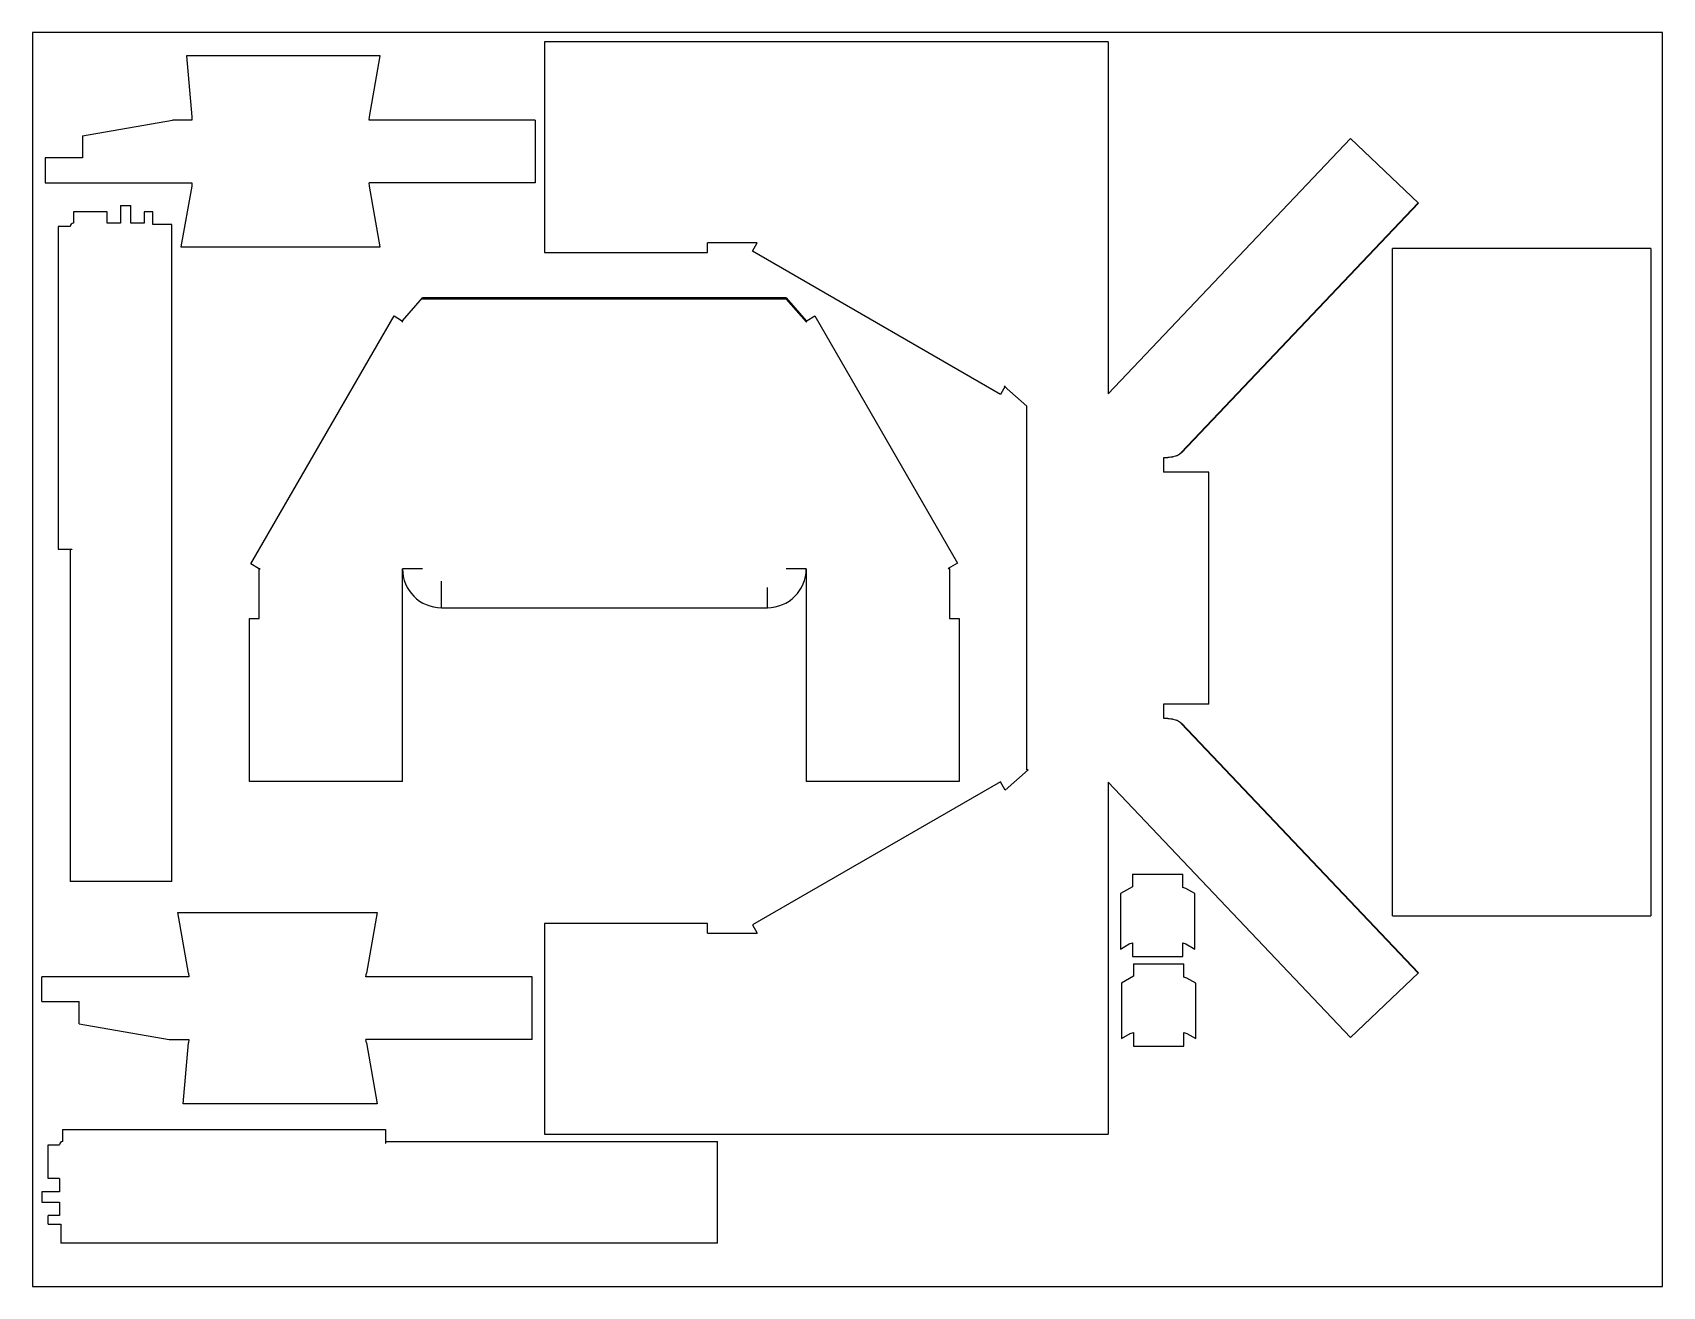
# Model space of a CAD drawing. Header units: inches. Extents: x 0 to 2600, y 0 to 2000.
import ezdxf

# ---------------------------------------------------------------- set-up
doc = ezdxf.new("R2010")
doc.units = ezdxf.units.IN
doc.header["$MEASUREMENT"] = 0

msp = doc.modelspace()

# ---------------------------------------------------------------- linework, layer by layer
at = {"color": 7, "linetype": 'Continuous', "lineweight": 25}
for p, q in [((816.8, 1985.2), (816.8, 1649.3)), ((1716, 1985.2), (816.8, 1985.2)), ((1716, 1985.2), (1716, 1424)), ((245.5, 1962.8), (254, 1865.8)), ((554.7, 1962.8), (245.5, 1962.8)), ((537.6, 1865.8), (554.7, 1962.8)), ((79.4, 1835.5), (223.4, 1860.5)), ((254.3, 1860.5), (223.4, 1860.5)), ((254, 1865.8), (254.3, 1860.5)), ((537.1, 1860.5), (537.6, 1865.8)), ((801.8, 1860.5), (537.1, 1860.5)), ((801.8, 1860.5), (801.8, 1760.5)), ((79.4, 1835.5), (79.4, 1800)), ((1716, 1424), (2102.6, 1830.9)), ((2102.6, 1830.9), (2211.3, 1727.7)), ((20.1, 1800), (20.1, 1760.5)), ((79.4, 1800), (20.1, 1800)), ((20.1, 1760.5), (254.3, 1760.5)), ((253.8, 1755.2), (236.7, 1658.2)), ((254.3, 1760.5), (253.8, 1755.2)), ((537.6, 1755.2), (537.1, 1760.5)), ((801.8, 1760.5), (537.1, 1760.5)), ((554.7, 1658.2), (537.6, 1755.2)), ((140.5, 1724.1), (140.5, 1695.9)), ((140.5, 1724.1), (156.5, 1724.1)), ((156.5, 1695.9), (156.5, 1724.1)), ((1832.4, 1330.4), (2210.5, 1728.4)), ((2211.3, 1727.7), (1833.1, 1329.6)), ((40.9, 1690.9), (40.9, 1175.9)), ((60.1, 1690.9), (40.9, 1690.9)), ((65.1, 1714.1), (65.1, 1695.9)), ((119.1, 1714.1), (65.1, 1714.1)), ((119.1, 1695.9), (119.1, 1714.1)), ((140.5, 1695.9), (119.1, 1695.9)), ((177.9, 1695.9), (156.5, 1695.9)), ((177.9, 1714.1), (177.9, 1695.9)), ((191.9, 1714.1), (177.9, 1714.1)), ((191.9, 1693.9), (191.9, 1714.1)), ((222.1, 1693.9), (191.9, 1693.9)), ((222.1, 645.9), (222.1, 1693.9)), ((1156.1, 1664.6), (1076.8, 1664.6)), ((1076.8, 1649.3), (1076.8, 1664.6)), ((1148.4, 1651.3), (1156.1, 1664.6)), ((236.7, 1658.2), (554.7, 1658.2)), ((816.8, 1649.3), (1076.8, 1649.3)), ((1544, 1422.9), (1148.4, 1651.3)), ((2581.6, 1655.7), (2169.6, 1655.7)), ((2169.6, 591.1), (2169.6, 1655.7)), ((2581.6, 1655.7), (2581.6, 591.1)), ((590, 1540.3), (622.2, 1576.7)), ((622.2, 1576.7), (622.2, 1574.9)), ((1202.2, 1576.7), (622.2, 1576.7)), ((1202.2, 1574.9), (622.2, 1574.9)), ((1202.2, 1576.7), (1202.2, 1574.9)), ((1202.2, 1576.7), (1234.4, 1540.3)), ((1202.2, 1574.9), (1234.4, 1538.6)), ((348.3, 1152.4), (576.7, 1548)), ((576.7, 1548), (588.8, 1541)), ((588.8, 1541), (590, 1538.3)), ((590, 1538.3), (590, 1540.3)), ((1234.4, 1538.3), (1235.6, 1541)), ((1234.4, 1538.6), (1234.4, 1538.3)), ((1235.6, 1541), (1247.7, 1548)), ((1247.7, 1548), (1475.4, 1153.6)), ((1551.7, 1436.2), (1544, 1422.9)), ((1586.3, 1404), (1550, 1436.2)), ((1550, 1436.2), (1551.7, 1436.2)), ((1586.3, 824), (1586.3, 1404)), ((1832.4, 1330.4), (1833.1, 1329.6)), ((1804.1, 1312.8), (1804.1, 1299)), ((1876.8, 1299), (1804.1, 1299)), ((1876.8, 929), (1876.8, 1299)), ((40.9, 1175.9), (62.6, 1175.9)), ((60.1, 1175.4), (60.1, 645.9)), ((62.6, 1175.4), (60.1, 1175.4)), ((62.6, 1175.9), (62.6, 1175.4)), ((360.4, 1145.4), (348.3, 1152.4)), ((362.8, 1144.7), (360.4, 1145.4)), ((361.6, 1065.4), (361.6, 1144.7)), ((361.6, 1144.7), (362.8, 1144.7)), ((622.2, 1144.7), (590, 1144.7)), ((590, 805.4), (590, 1144.7)), ((1234.4, 1144.7), (1202.2, 1144.7)), ((1234.4, 1144.7), (1234.4, 805.4)), ((1475.4, 1153.6), (1460.8, 1145.2)), ((1460.8, 1145.2), (1461, 1144.8)), ((1461, 1144.8), (1462.3, 1145.5)), ((1462.3, 1145.5), (1462.8, 1144.7)), ((1462.8, 1144.7), (1462.8, 1065.4)), ((652.2, 1082.5), (652.2, 1124.7)), ((652.2, 1124.7), (652.2, 1124.7)), ((652.2, 1082.6), (652.2, 1124.7)), ((1172.2, 1082.5), (1172.2, 1114.7)), ((652.2, 1082.5), (1172.2, 1082.5)), ((346.2, 805.4), (346.2, 1065.4)), ((346.2, 1065.4), (361.6, 1065.4)), ((1462.8, 1065.4), (1478.2, 1065.4)), ((1478.2, 1065.4), (1478.2, 805.4)), ((1876.8, 929), (1804.1, 929)), ((1804.1, 929), (1804.1, 915.2)), ((1833.1, 898.4), (1832.4, 897.7)), ((2210.5, 499.7), (1832.4, 897.7)), ((1833.1, 898.4), (2211.3, 500.4)), ((1551.7, 791.8), (1588.1, 824)), ((1588.1, 824), (1586.3, 824)), ((590, 805.4), (346.2, 805.4)), ((1544, 805.1), (1148.4, 576.7)), ((1478.2, 805.4), (1234.4, 805.4)), ((1551.7, 791.8), (1544, 805.1)), ((2102.6, 397.2), (1716, 804.1)), ((1716, 804.1), (1716, 242.8)), ((1754.8, 657.5), (1754.8, 637.6)), ((1754.8, 657.5), (1834.8, 657.5)), ((1834.8, 636.3), (1834.8, 657.5)), ((222.1, 645.9), (60.1, 645.9)), ((1754.8, 637.6), (1735.4, 626.5)), ((1735.4, 626.5), (1735.4, 538.1)), ((1840.1, 634.5), (1834.8, 636.3)), ((1854.1, 626.5), (1840.1, 634.5)), ((1854.1, 538.1), (1854.1, 626.5)), ((248.6, 499.4), (231.5, 596.4)), ((231.5, 596.4), (549.6, 596.4)), ((549.6, 596.4), (532.5, 499.4)), ((816.8, 578.8), (816.8, 242.8)), ((1076.8, 578.8), (816.8, 578.8)), ((1076.8, 563.4), (1076.8, 578.8)), ((1148.4, 576.7), (1156.1, 563.4)), ((2169.6, 591.1), (2581.6, 591.1)), ((1076.8, 563.4), (1156.1, 563.4)), ((1735.4, 538.1), (1749.4, 546.2)), ((1749.4, 546.2), (1754.8, 547.9)), ((1754.8, 547.9), (1754.8, 526.1)), ((1834.8, 547.9), (1840.1, 546.2)), ((1834.8, 526.1), (1834.8, 547.9)), ((1840.1, 546.2), (1854.1, 538.1)), ((1754.8, 526.1), (1834.8, 526.1)), ((248.6, 499.4), (249.2, 493.9)), ((531.9, 493.9), (532.5, 499.4)), ((1756.4, 494.7), (1737, 483.6)), ((1756.4, 514.6), (1756.4, 494.7)), ((1756.4, 514.6), (1836.4, 514.6)), ((1836.4, 493.4), (1836.4, 514.6)), ((2211.3, 500.4), (2102.6, 397.2)), ((14.7, 454.4), (14.7, 493.9)), ((249.2, 493.9), (14.7, 493.9)), ((797, 493.9), (531.9, 493.9)), ((797, 393.9), (797, 493.9)), ((1737, 483.6), (1737, 395.2)), ((1841.7, 491.7), (1836.4, 493.4)), ((1855.7, 483.6), (1841.7, 491.7)), ((1855.7, 395.2), (1855.7, 483.6)), ((14.7, 454.4), (74.2, 454.4)), ((74.2, 418.9), (74.2, 454.4)), ((74.2, 418.9), (218.1, 393.9)), ((218.1, 393.9), (249.2, 393.9)), ((249.2, 393.9), (248.9, 388.4)), ((797, 393.9), (531.9, 393.9)), ((532.5, 388.4), (531.9, 393.9)), ((1737, 395.2), (1751, 403.3)), ((1751, 403.3), (1756.4, 405.1)), ((1756.4, 405.1), (1756.4, 383.2)), ((1836.4, 405.1), (1841.7, 403.3)), ((1836.4, 383.2), (1836.4, 405.1)), ((1841.7, 403.3), (1855.7, 395.2)), ((240.4, 291.4), (248.9, 388.4)), ((532.5, 388.4), (549.6, 291.4)), ((1756.4, 383.2), (1836.4, 383.2)), ((549.6, 291.4), (240.4, 291.4)), ((47.9, 250.2), (47.9, 231)), ((47.9, 250.2), (562.9, 250.2)), ((562.9, 250.2), (562.9, 228.5)), ((816.8, 242.8), (1716, 242.8)), ((24.7, 172), (24.7, 226)), ((24.7, 226), (42.9, 226)), ((562.9, 228.5), (563.4, 228.5)), ((563.4, 228.5), (563.4, 231)), ((563.4, 231), (1092.9, 231)), ((1092.9, 69), (1092.9, 231)), ((42.9, 172), (24.7, 172)), ((42.9, 172), (42.9, 150.6)), ((14.7, 150.6), (14.7, 134.6)), ((42.9, 150.6), (14.7, 150.6)), ((14.7, 134.6), (42.9, 134.6)), ((42.9, 134.6), (42.9, 113.2)), ((24.7, 99.2), (24.7, 113.2)), ((42.9, 113.2), (24.7, 113.2)), ((24.7, 99.2), (44.9, 99.2)), ((44.9, 99.2), (44.9, 69)), ((1092.9, 69), (44.9, 69))]:
    msp.add_line(p, q, dxfattribs=at)
msp.add_lwpolyline([(0, 0), (2600.2, 0), (2600.2, 2000), (0, 2000)], close=True)
for centre, radius, start, end in [((65.1, 1690.9), 5, 90, 180), ((652.2, 1144.7), 62.1, 180, 270), ((1172.2, 1144.7), 62.1, 270, 0), ((47.9, 226), 5, 90, 180)]:
    msp.add_arc(centre, radius, start, end, dxfattribs=at)
for points, knots in [([(1832.8, 1330), (1831.9, 1329.1), (1830.9, 1328.2), (1829.6, 1327.3), (1829.4, 1327.1), (1828.8, 1326.8), (1828.6, 1326.6), (1827.7, 1326.1), (1827.2, 1325.8), (1826.5, 1325.5), (1826.4, 1325.5), (1826.3, 1325.4), (1826.2, 1325.4), (1826, 1325.3), (1825.9, 1325.2), (1825.5, 1325.1), (1825.2, 1324.9), (1824.4, 1324.6), (1823.8, 1324.4), (1822, 1323.8), (1820.7, 1323.4), (1819.3, 1323.1), (1819.3, 1323.1), (1819.2, 1323.1), (1819.2, 1323.1), (1819.1, 1323.1), (1819, 1323), (1818.8, 1323), (1818.6, 1323), (1818.2, 1322.9), (1817.9, 1322.8), (1817, 1322.7), (1816.4, 1322.6), (1814.5, 1322.3), (1813.2, 1322.1), (1811.7, 1322), (1811.7, 1322), (1811.6, 1322), (1811.6, 1322), (1811.5, 1322), (1811.4, 1322), (1811.2, 1321.9), (1811.1, 1321.9), (1810.7, 1321.9), (1810.4, 1321.9), (1809.5, 1321.8), (1808.9, 1321.8), (1807, 1321.7), (1805.6, 1321.6), (1804.1, 1321.6)], [0, 0, 0, 0, 0.125, 0.125, 0.15625, 0.15625, 0.1875, 0.1875, 0.25, 0.25, 0.2578125, 0.2578125, 0.265625, 0.265625, 0.28125, 0.28125, 0.3125, 0.3125, 0.375, 0.375, 0.5, 0.5, 0.5039062, 0.5039062, 0.5078125, 0.5078125, 0.515625, 0.515625, 0.53125, 0.53125, 0.5625, 0.5625, 0.625, 0.625, 0.75, 0.75, 0.7539062, 0.7539062, 0.7578125, 0.7578125, 0.765625, 0.765625, 0.78125, 0.78125, 0.8125, 0.8125, 0.875, 0.875, 1, 1, 1, 1]), ([(1804.1, 1321.6), (1804.1, 1321.2), (1804.1, 1320.5), (1804.1, 1319.3), (1804.1, 1317.9), (1804.1, 1316.3), (1804.1, 1314.6), (1804.1, 1313.5), (1804.1, 1312.8)], [0, 0, 0, 0, 0.121391, 0.260888, 0.418495, 0.594215, 0.78805, 1, 1, 1, 1]), ([(1804.1, 915.2), (1804.1, 914.4), (1804.1, 912.9), (1804.1, 910.7), (1804.1, 908.7), (1804.1, 907.2), (1804.1, 906.5)], [0, 0, 0, 0, 0.291878, 0.500001, 0.753403, 1, 1, 1, 1]), ([(1804.1, 906.5), (1805.6, 906.5), (1806.9, 906.4), (1808.9, 906.3), (1809.5, 906.3), (1810.4, 906.2), (1810.7, 906.2), (1811.1, 906.1), (1811.2, 906.1), (1811.4, 906.1), (1811.5, 906.1), (1811.6, 906.1), (1811.6, 906.1), (1811.7, 906.1), (1811.7, 906.1), (1813.2, 906), (1814.5, 905.8), (1816.4, 905.5), (1817, 905.4), (1817.9, 905.3), (1818.2, 905.2), (1818.6, 905.1), (1818.8, 905.1), (1819, 905), (1819.1, 905), (1819.2, 905), (1819.2, 905), (1819.3, 905), (1819.3, 905), (1820.7, 904.7), (1822, 904.3), (1823.8, 903.7), (1824.4, 903.5), (1825.2, 903.1), (1825.5, 903), (1825.9, 902.8), (1826, 902.8), (1826.2, 902.7), (1826.3, 902.6), (1826.4, 902.6), (1826.5, 902.6), (1827.2, 902.2), (1827.7, 901.9), (1828.6, 901.4), (1828.8, 901.3), (1829.2, 901), (1829.4, 900.9), (1829.6, 900.8), (1829.7, 900.7), (1830.1, 900.4), (1830.4, 900.2), (1830.8, 899.9), (1830.9, 899.8), (1831.1, 899.7), (1831.1, 899.6), (1831.3, 899.5), (1831.3, 899.4), (1831.8, 899), (1832.3, 898.6), (1832.8, 898.1)], [0, 0, 0, 0, 0.125, 0.125, 0.1875, 0.1875, 0.21875, 0.21875, 0.234375, 0.234375, 0.242188, 0.242188, 0.246094, 0.246094, 0.25, 0.25, 0.375, 0.375, 0.4375, 0.4375, 0.46875, 0.46875, 0.484375, 0.484375, 0.492188, 0.492188, 0.496094, 0.496094, 0.5, 0.5, 0.625, 0.625, 0.6875, 0.6875, 0.71875, 0.71875, 0.734375, 0.734375, 0.742188, 0.742188, 0.75, 0.75, 0.8125, 0.8125, 0.84375, 0.84375, 0.859375, 0.859375, 0.875, 0.875, 0.90625, 0.90625, 0.921875, 0.921875, 0.929688, 0.929688, 0.9375, 0.9375, 1, 1, 1, 1])]:
    msp.add_open_spline(points, degree=3, knots=knots, dxfattribs=at)

doc.saveas('drawing.dxf')
